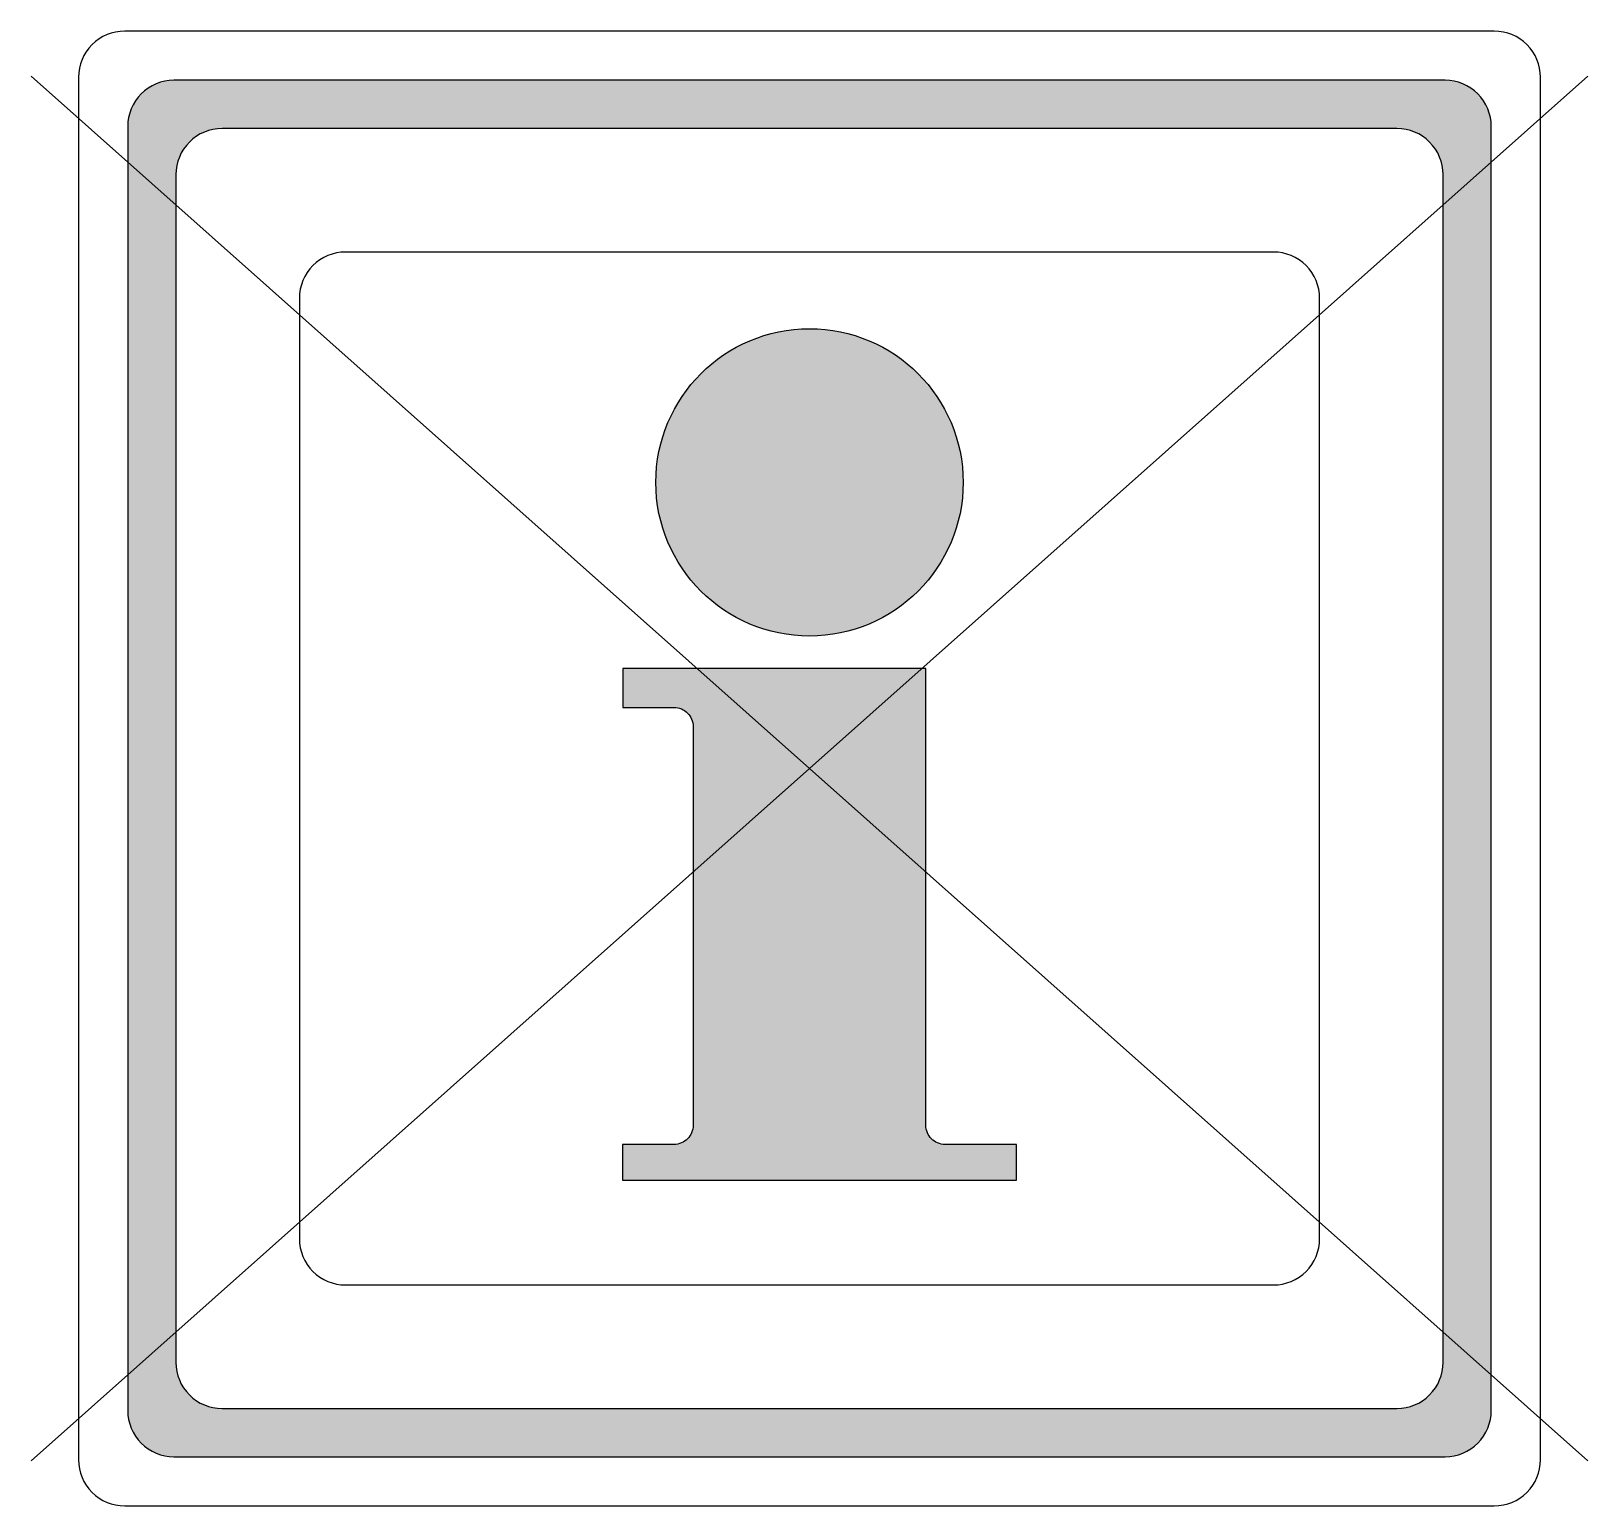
# Model space of a CAD drawing. Extents: x -3.19 to 3.19, y -3.03 to 3.03.
import ezdxf

# ---------------------------------------------------------------- set-up
doc = ezdxf.new("R2010")
doc.units = 0

msp = doc.modelspace()

# ---------------------------------------------------------------- hatches: boundary and pattern name
h = msp.add_hatch(color=256)
h.dxf.hatch_style = 1
h.paths.add_polyline_path([(2.7983, 2.6344, 0.414214), (2.6089, 2.8238), (-2.6089, 2.8238, 0.414214), (-2.7983, 2.6344), (-2.7983, -2.6344, 0.414214), (-2.6089, -2.8238), (2.6089, -2.8238, 0.414214), (2.7983, -2.6344)])
h.paths.add_polyline_path([(2.6004, -2.4366, -0.414214), (2.4111, -2.6259), (-2.4111, -2.6259, -0.414214), (-2.6004, -2.4366), (-2.6004, 2.4366, -0.414214), (-2.4111, 2.6259), (2.4111, 2.6259, -0.414214), (2.6004, 2.4366)], flags=16)
h.paths.add_polyline_path([(2.0934, -1.9296, -0.414214), (1.9041, -2.1189), (-1.9041, -2.1189, -0.414214), (-2.0934, -1.9296), (-2.0934, 1.9296, -0.414214), (-1.9041, 2.1189), (1.9041, 2.1189, -0.414214), (2.0934, 1.9296)], flags=0)
h.paths.add_polyline_path([(-0.6306, 1.1739, -1), (0.6306, 1.1739, -1)], flags=0)
h.paths.add_polyline_path([(0.4777, 0.4104), (0.4777, -1.4645, 0.414214), (0.5558, -1.5425), (0.85, -1.5425), (0.85, -1.6893), (-0.7679, -1.6893), (-0.7679, -1.5425), (-0.5558, -1.5425, 0.414214), (-0.4777, -1.4645), (-0.4777, 0.1724, 0.414214), (-0.5558, 0.2505), (-0.7667, 0.2505), (-0.7667, 0.4104)], flags=0)
h = msp.add_hatch(color=256)
h.dxf.hatch_style = 1
h.paths.add_polyline_path([(-0.6306, 1.1739, 1), (0.6306, 1.1739, 1)])
h = msp.add_hatch(color=256)
h.dxf.hatch_style = 1
h.paths.add_polyline_path([(0.4777, 0.4104), (-0.7667, 0.4104), (-0.7667, 0.2505), (-0.5558, 0.2505, -0.414214), (-0.4777, 0.1724), (-0.4777, -1.4645, -0.414214), (-0.5558, -1.5425), (-0.7679, -1.5425), (-0.7679, -1.6893), (0.85, -1.6893), (0.85, -1.5425), (0.5558, -1.5425, -0.414214), (0.4777, -1.4645)])

# ---------------------------------------------------------------- linework, layer by layer
for p, q in [((-3.1945, -2.8406), (3.1945, 2.8406)), ((-3.1945, 2.8406), (3.1945, -2.8406))]:
    msp.add_line(p, q)
for points in [[(-2.8106, -3.0255), (2.8106, -3.0255, 0.414214), (3, -2.8361), (3, 2.8361, 0.414214), (2.8106, 3.0255), (-2.8106, 3.0255, 0.414214), (-3, 2.8361), (-3, -2.8361, 0.414214)], [(-2.6089, -2.8238), (2.6089, -2.8238, 0.414214), (2.7983, -2.6344), (2.7983, 2.6344, 0.414214), (2.6089, 2.8238), (-2.6089, 2.8238, 0.414214), (-2.7983, 2.6344), (-2.7983, -2.6344, 0.414214)], [(-2.4111, -2.6259), (2.4111, -2.6259, 0.414214), (2.6004, -2.4366), (2.6004, 2.4366, 0.414214), (2.4111, 2.6259), (-2.4111, 2.6259, 0.414214), (-2.6004, 2.4366), (-2.6004, -2.4366, 0.414214)], [(-1.9041, -2.1189), (1.9041, -2.1189, 0.414214), (2.0934, -1.9296), (2.0934, 1.9296, 0.414214), (1.9041, 2.1189), (-1.9041, 2.1189, 0.414214), (-2.0934, 1.9296), (-2.0934, -1.9296, 0.414214)], [(0.85, -1.6893), (0.85, -1.5425), (0.5558, -1.5425, -0.414214), (0.4777, -1.4645), (0.4777, 0.4104), (-0.7667, 0.4104), (-0.7667, 0.2505), (-0.5558, 0.2505, -0.414214), (-0.4777, 0.1724), (-0.4777, -1.4645, -0.414214), (-0.5558, -1.5425), (-0.7679, -1.5425), (-0.7679, -1.6893)]]:
    msp.add_lwpolyline(points, format="xyb", close=True)
msp.add_circle((0, 1.1739), 0.6306)

doc.saveas('drawing.dxf')
